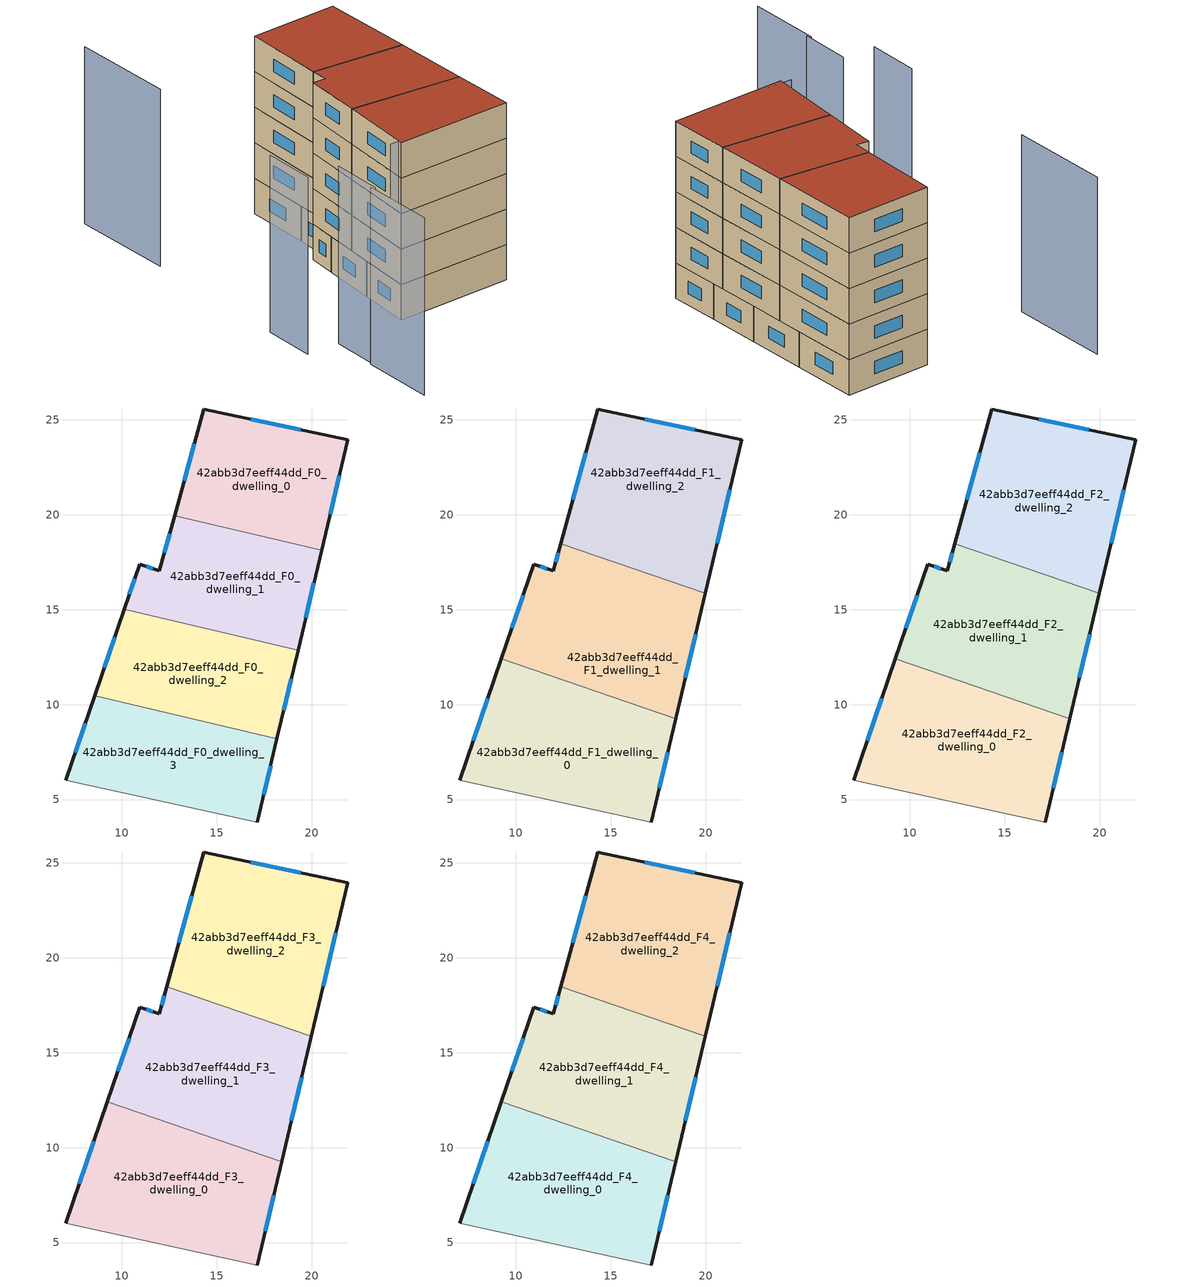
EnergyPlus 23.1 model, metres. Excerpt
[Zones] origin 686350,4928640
42abb3d7eeff44dd_F0_dwelling_0
 floor ground (EU_floor_Construction): 21.91,23.95 20.53,18.13 12.79,19.96 14.33,25.57 z0
 wall outside (EU_wall_Construction): 20.53,18.13 21.91,23.95 14.33,25.57 12.79,19.96 z0:3
 wall to 42abb3d7eeff44dd_F0_dwelling_1 (EU_wall_Construction): 12.79,19.96 20.53,18.13 z0:3
 window (EU_Window_Construction): 13.83,23.74 13.29,21.78 / 19.44,24.48 16.79,25.04 / 20.98,20.02 21.46,22.06 z0.98:2.02
42abb3d7eeff44dd_F0_dwelling_1
 floor ground (EU_floor_Construction): 20.53,18.13 19.29,12.87 10.14,15.04 10.95,17.39 11.99,17.04 12.79,19.96 z0
 wall outside (EU_wall_Construction): 19.29,12.87 20.53,18.13 / 12.79,19.96 11.99,17.04 10.95,17.39 10.14,15.04 z0:3
 wall to 42abb3d7eeff44dd_F0_dwelling_2 (EU_wall_Construction): 10.14,15.04 19.29,12.87 z0:3
 window (EU_Window_Construction): 19.69,14.58 20.13,16.42 / 10.68,16.62 10.4,15.8 / 11.65,17.15 11.28,17.28 / 12.53,19.01 12.25,17.99 z0.98:2.02
42abb3d7eeff44dd_F0_dwelling_2
 floor ground (EU_floor_Construction): 19.29,12.87 18.18,8.19 8.58,10.46 10.14,15.04 z0
 wall outside (EU_wall_Construction): 10.14,15.04 8.58,10.46 / 18.18,8.19 19.29,12.87 z0:3
 wall to 42abb3d7eeff44dd_F0_dwelling_3 (EU_wall_Construction): 8.58,10.46 18.18,8.19 z0:3
 window (EU_Window_Construction): 9.63,13.55 9.09,11.95 / 18.54,9.72 18.93,11.35 z0.98:2.02
42abb3d7eeff44dd_F0_dwelling_3
 floor ground (EU_floor_Construction): 18.18,8.19 17.15,3.82 7.06,6.01 8.58,10.46 z0
 wall outside (EU_wall_Construction): 8.58,10.46 7.06,6.01 / 17.15,3.82 18.18,8.19 z0:3
 wall adiabatic (EU_wall_Construction): 7.06,6.01 17.15,3.82 z0:3
 window (EU_Window_Construction): 8.08,9.02 7.55,7.46 / 17.48,5.24 17.84,6.77 z0.98:2.02
42abb3d7eeff44dd_F1_dwelling_0
 floor to 42abb3d7eeff44dd_F0_dwelling_3 (EU_floor_Construction): 18.18,8.19 17.15,3.82 7.06,6.01 8.58,10.46 z3
 floor to 42abb3d7eeff44dd_F0_dwelling_2 (EU_floor_Construction): 18.43,9.27 18.18,8.19 8.58,10.46 9.24,12.41 z3
 wall outside (EU_wall_Construction): 9.24,12.41 7.06,6.01 / 17.15,3.82 18.43,9.27 z3:6
 wall to 42abb3d7eeff44dd_F1_dwelling_1 (EU_wall_Construction): 18.43,9.27 9.24,12.41 z3:6
 wall adiabatic (EU_wall_Construction): 7.06,6.01 17.15,3.82 z3:6
 window (EU_Window_Construction): 8.53,10.33 7.77,8.09 / 17.56,5.59 18.02,7.5 z3.98:5.02
42abb3d7eeff44dd_F1_dwelling_1
 floor to 42abb3d7eeff44dd_F0_dwelling_1 (EU_floor_Construction): 19.99,15.86 19.29,12.87 10.14,15.04 10.95,17.39 11.99,17.04 12.38,18.47 z3
 floor to 42abb3d7eeff44dd_F0_dwelling_2 (EU_floor_Construction): 19.29,12.87 18.43,9.27 9.24,12.41 10.14,15.04 z3
 wall outside (EU_wall_Construction): 18.43,9.27 19.99,15.86 / 12.38,18.47 11.99,17.04 10.95,17.39 9.24,12.41 z3:6
 wall to 42abb3d7eeff44dd_F1_dwelling_2 (EU_wall_Construction): 19.99,15.86 12.38,18.47 z3:6
 window (EU_Window_Construction): 18.94,11.41 19.49,13.72 / 10.39,15.77 9.8,14.03 / 11.65,17.15 11.28,17.28 / 12.25,18.01 12.11,17.51 z3.98:5.02
42abb3d7eeff44dd_F1_dwelling_2
 floor to 42abb3d7eeff44dd_F0_dwelling_0 (EU_floor_Construction): 21.91,23.95 20.53,18.13 12.79,19.96 14.33,25.57 z3
 floor to 42abb3d7eeff44dd_F0_dwelling_1 (EU_floor_Construction): 20.53,18.13 19.99,15.86 12.38,18.47 12.79,19.96 z3
 wall outside (EU_wall_Construction): 19.99,15.86 21.91,23.95 14.33,25.57 12.38,18.47 z3:6
 window (EU_Window_Construction): 13.69,23.26 13.01,20.78 / 19.44,24.48 16.79,25.04 / 20.62,18.49 21.28,21.32 z3.98:5.02
42abb3d7eeff44dd_F2_dwelling_0
 floor to 42abb3d7eeff44dd_F1_dwelling_0 (EU_floor_Construction): 18.43,9.27 17.15,3.82 7.06,6.01 9.24,12.41 z6
 wall outside (EU_wall_Construction): 9.24,12.41 7.06,6.01 / 17.15,3.82 18.43,9.27 z6:9
 wall to 42abb3d7eeff44dd_F2_dwelling_1 (EU_wall_Construction): 18.43,9.27 9.24,12.41 z6:9
 wall adiabatic (EU_wall_Construction): 7.06,6.01 17.15,3.82 z6:9
 window (EU_Window_Construction): 8.53,10.33 7.77,8.09 / 17.56,5.59 18.02,7.5 z6.98:8.02
42abb3d7eeff44dd_F2_dwelling_1
 floor to 42abb3d7eeff44dd_F1_dwelling_1 (EU_floor_Construction): 19.99,15.86 18.43,9.27 9.24,12.41 10.95,17.39 11.99,17.04 12.38,18.47 z6
 wall outside (EU_wall_Construction): 18.43,9.27 19.99,15.86 / 12.38,18.47 11.99,17.04 10.95,17.39 9.24,12.41 z6:9
 wall to 42abb3d7eeff44dd_F2_dwelling_2 (EU_wall_Construction): 19.99,15.86 12.38,18.47 z6:9
 window (EU_Window_Construction): 18.94,11.41 19.49,13.72 / 10.39,15.77 9.8,14.03 / 11.65,17.15 11.28,17.28 / 12.25,18.01 12.11,17.51 z6.98:8.02
42abb3d7eeff44dd_F2_dwelling_2
 floor to 42abb3d7eeff44dd_F1_dwelling_2 (EU_floor_Construction): 21.91,23.95 19.99,15.86 12.38,18.47 14.33,25.57 z6
 wall outside (EU_wall_Construction): 19.99,15.86 21.91,23.95 14.33,25.57 12.38,18.47 z6:9
 window (EU_Window_Construction): 13.69,23.26 13.01,20.78 / 19.44,24.48 16.79,25.04 / 20.62,18.49 21.28,21.32 z6.98:8.02
42abb3d7eeff44dd_F3_dwelling_0
 floor to 42abb3d7eeff44dd_F2_dwelling_0 (EU_floor_Construction): 18.43,9.27 17.15,3.82 7.06,6.01 9.24,12.41 z9
 wall outside (EU_wall_Construction): 9.24,12.41 7.06,6.01 / 17.15,3.82 18.43,9.27 z9:12
 wall to 42abb3d7eeff44dd_F3_dwelling_1 (EU_wall_Construction): 18.43,9.27 9.24,12.41 z9:12
 wall adiabatic (EU_wall_Construction): 7.06,6.01 17.15,3.82 z9:12
 window (EU_Window_Construction): 8.53,10.33 7.77,8.09 / 17.56,5.59 18.02,7.5 z9.98:11.02
42abb3d7eeff44dd_F3_dwelling_1
 floor to 42abb3d7eeff44dd_F2_dwelling_1 (EU_floor_Construction): 19.99,15.86 18.43,9.27 9.24,12.41 10.95,17.39 11.99,17.04 12.38,18.47 z9
 wall outside (EU_wall_Construction): 18.43,9.27 19.99,15.86 / 12.38,18.47 11.99,17.04 10.95,17.39 9.24,12.41 z9:12
 wall to 42abb3d7eeff44dd_F3_dwelling_2 (EU_wall_Construction): 19.99,15.86 12.38,18.47 z9:12
 window (EU_Window_Construction): 18.94,11.41 19.49,13.72 / 10.39,15.77 9.8,14.03 / 11.65,17.15 11.28,17.28 / 12.25,18.01 12.11,17.51 z9.98:11.02
42abb3d7eeff44dd_F3_dwelling_2
 floor to 42abb3d7eeff44dd_F2_dwelling_2 (EU_floor_Construction): 21.91,23.95 19.99,15.86 12.38,18.47 14.33,25.57 z9
 wall outside (EU_wall_Construction): 19.99,15.86 21.91,23.95 14.33,25.57 12.38,18.47 z9:12
 window (EU_Window_Construction): 13.69,23.26 13.01,20.78 / 19.44,24.48 16.79,25.04 / 20.62,18.49 21.28,21.32 z9.98:11.02
42abb3d7eeff44dd_F4_dwelling_0
 floor to 42abb3d7eeff44dd_F3_dwelling_0 (EU_floor_Construction): 18.43,9.27 17.15,3.82 7.06,6.01 9.24,12.41 z12
 wall outside (EU_wall_Construction): 9.24,12.41 7.06,6.01 / 17.15,3.82 18.43,9.27 z12:15
 wall to 42abb3d7eeff44dd_F4_dwelling_1 (EU_wall_Construction): 18.43,9.27 9.24,12.41 z12:15
 wall adiabatic (EU_wall_Construction): 7.06,6.01 17.15,3.82 z12:15
 window (EU_Window_Construction): 8.53,10.33 7.77,8.09 / 17.56,5.59 18.02,7.5 z12.98:14.02
 roof outside (EU_roof_Construction): 17.15,3.82 18.43,9.27 9.24,12.41 7.06,6.01 z15
42abb3d7eeff44dd_F4_dwelling_1
 floor to 42abb3d7eeff44dd_F3_dwelling_1 (EU_floor_Construction): 19.99,15.86 18.43,9.27 9.24,12.41 10.95,17.39 11.99,17.04 12.38,18.47 z12
 wall outside (EU_wall_Construction): 18.43,9.27 19.99,15.86 / 12.38,18.47 11.99,17.04 10.95,17.39 9.24,12.41 z12:15
 wall to 42abb3d7eeff44dd_F4_dwelling_2 (EU_wall_Construction): 19.99,15.86 12.38,18.47 z12:15
 window (EU_Window_Construction): 18.94,11.41 19.49,13.72 / 10.39,15.77 9.8,14.03 / 11.65,17.15 11.28,17.28 / 12.25,18.01 12.11,17.51 z12.98:14.02
 roof outside (EU_roof_Construction): 18.43,9.27 19.99,15.86 12.38,18.47 11.99,17.04 10.95,17.39 9.24,12.41 z15
42abb3d7eeff44dd_F4_dwelling_2
 floor to 42abb3d7eeff44dd_F3_dwelling_2 (EU_floor_Construction): 21.91,23.95 19.99,15.86 12.38,18.47 14.33,25.57 z12
 wall outside (EU_wall_Construction): 19.99,15.86 21.91,23.95 14.33,25.57 12.38,18.47 z12:15
 window (EU_Window_Construction): 13.69,23.26 13.01,20.78 / 19.44,24.48 16.79,25.04 / 20.62,18.49 21.28,21.32 z12.98:14.02
 roof outside (EU_roof_Construction): 19.99,15.86 21.91,23.95 14.33,25.57 12.38,18.47 z15
shading: 6.41,6.55 17.15,3.82 / -0.17,3.37 -1.73,-2.93 / 1.1,7.38 -0.06,3.03 / -0.57,12.62 -1.77,8.15 / 5.19,34.67 3.06,25.85 z0:15
[Building]
EU S2 Campaign: North Axis=0; Terrain=City; Solar Distribution=FullExterior
[Site:Location]
Bologna: Latitude=44.5; Longitude=11.25; Time Zone=1; Elevation=37
[SizingPeriod:WeatherFileDays]
AnnualSizingPeriod: Begin Month=1; Begin Day of Month=1; End Month=12; End Day of Month=31; Day of Week for Start Day=Monday; Use Weather File Daylight Saving Period=No; Use Weather File Rain and Snow Indicators=No
[MATERIAL]
EU_InternalMass_Material: Roughness=MediumRough; Thickness=0.1; Conductivity=1; Density=1800; Specific Heat=900; Thermal Absorptance=0.9; Solar Absorptance=0.7; Visible Absorptance=0.7
[MATERIAL:NOMASS] Roughness=MediumRough; Thermal Absorptance=0.9; Solar Absorptance=0.7; Visible Absorptance=0.7
Name | Thermal Resistance
EU_wall_NoMass | 0.905828
EU_roof_NoMass | 0.37593
EU_floor_NoMass | 0.67114
[WINDOWMATERIAL:SIMPLEGLAZINGSYSTEM]
EU_Window_SimpleGlazing: UFactor=4.52486; Solar Heat Gain Coefficient=0.85; Visible Transmittance=0.85
[CONSTRUCTION]
EU_wall_Construction: EU_wall_NoMass
EU_roof_Construction: EU_roof_NoMass
EU_floor_Construction: EU_floor_NoMass
EU_InternalMass_Construction: EU_InternalMass_Material
EU_Window_Construction: EU_Window_SimpleGlazing
[ZONE] Type=1; Multiplier=1; Ceiling Height=autocalculate; Floor Area=autocalculate; Part of Total Floor Area=Yes
Name | Volume
42abb3d7eeff44dd_F0_dwelling_0 | 138.952
42abb3d7eeff44dd_F1_dwelling_0; 42abb3d7eeff44dd_F2_dwelling_0; 42abb3d7eeff44dd_F3_dwelling_0; 42abb3d7eeff44dd_F4_dwelling_0 | 185.257
42abb3d7eeff44dd_F0_dwelling_1 | 138.947
42abb3d7eeff44dd_F1_dwelling_1; 42abb3d7eeff44dd_F2_dwelling_1; 42abb3d7eeff44dd_F3_dwelling_1; 42abb3d7eeff44dd_F4_dwelling_1 | 185.258
42abb3d7eeff44dd_F0_dwelling_2 | 138.946
42abb3d7eeff44dd_F1_dwelling_2; 42abb3d7eeff44dd_F2_dwelling_2; 42abb3d7eeff44dd_F3_dwelling_2; 42abb3d7eeff44dd_F4_dwelling_2 | 185.277
42abb3d7eeff44dd_F0_dwelling_3 | 138.944
[INTERNALMASS] Construction=EU_InternalMass_Construction
Name | Zone or ZoneList | Surface Area
42abb3d7eeff44dd_F0_dwelling_0_EU_InternalMass | 42abb3d7eeff44dd_F0_dwelling_0 | 46.3175
42abb3d7eeff44dd_F0_dwelling_1_EU_InternalMass | 42abb3d7eeff44dd_F0_dwelling_1 | 46.3157
42abb3d7eeff44dd_F0_dwelling_2_EU_InternalMass | 42abb3d7eeff44dd_F0_dwelling_2 | 46.315
42abb3d7eeff44dd_F0_dwelling_3_EU_InternalMass | 42abb3d7eeff44dd_F0_dwelling_3 | 46.3147
42abb3d7eeff44dd_F1_dwelling_0_EU_InternalMass | 42abb3d7eeff44dd_F1_dwelling_0 | 61.7524
42abb3d7eeff44dd_F1_dwelling_1_EU_InternalMass | 42abb3d7eeff44dd_F1_dwelling_1 | 61.7525
42abb3d7eeff44dd_F1_dwelling_2_EU_InternalMass | 42abb3d7eeff44dd_F1_dwelling_2 | 61.7592
42abb3d7eeff44dd_F2_dwelling_0_EU_InternalMass | 42abb3d7eeff44dd_F2_dwelling_0 | 61.7524
42abb3d7eeff44dd_F2_dwelling_1_EU_InternalMass | 42abb3d7eeff44dd_F2_dwelling_1 | 61.7525
42abb3d7eeff44dd_F2_dwelling_2_EU_InternalMass | 42abb3d7eeff44dd_F2_dwelling_2 | 61.7592
42abb3d7eeff44dd_F3_dwelling_0_EU_InternalMass | 42abb3d7eeff44dd_F3_dwelling_0 | 61.7524
42abb3d7eeff44dd_F3_dwelling_1_EU_InternalMass | 42abb3d7eeff44dd_F3_dwelling_1 | 61.7525
42abb3d7eeff44dd_F3_dwelling_2_EU_InternalMass | 42abb3d7eeff44dd_F3_dwelling_2 | 61.7592
42abb3d7eeff44dd_F4_dwelling_0_EU_InternalMass | 42abb3d7eeff44dd_F4_dwelling_0 | 61.7524
42abb3d7eeff44dd_F4_dwelling_1_EU_InternalMass | 42abb3d7eeff44dd_F4_dwelling_1 | 61.7525
42abb3d7eeff44dd_F4_dwelling_2_EU_InternalMass | 42abb3d7eeff44dd_F4_dwelling_2 | 61.7592
[OTHEREQUIPMENT] Fuel Type=Electricity; Design Level Calculation Method=Watts/Area; Power per Zone Floor Area=1; Fraction Latent=0; Fraction Radiant=0; Fraction Lost=0; Carbon Dioxide Generation Rate=0; EndUse Subcategory=EU_Step8_InternalGains
Name | Zone or ZoneList or Space or SpaceList | Schedule
EU_Step8_InternalGain_42abb3d7eeff44dd_F0_dwelling_0_f000 | 42abb3d7eeff44dd_F0_dwelling_0 | EU_Step8_GainSchedule_42abb3d7eeff44dd_F0_dwelling_0_f000
EU_Step8_InternalGain_42abb3d7eeff44dd_F0_dwelling_1_f000 | 42abb3d7eeff44dd_F0_dwelling_1 | EU_Step8_GainSchedule_42abb3d7eeff44dd_F0_dwelling_1_f000
EU_Step8_InternalGain_42abb3d7eeff44dd_F0_dwelling_2_f000 | 42abb3d7eeff44dd_F0_dwelling_2 | EU_Step8_GainSchedule_42abb3d7eeff44dd_F0_dwelling_2_f000
EU_Step8_InternalGain_42abb3d7eeff44dd_F0_dwelling_3_f000 | 42abb3d7eeff44dd_F0_dwelling_3 | EU_Step8_GainSchedule_42abb3d7eeff44dd_F0_dwelling_3_f000
EU_Step8_InternalGain_42abb3d7eeff44dd_F1_dwelling_0_f000 | 42abb3d7eeff44dd_F1_dwelling_0 | EU_Step8_GainSchedule_42abb3d7eeff44dd_F1_dwelling_0_f000
EU_Step8_InternalGain_42abb3d7eeff44dd_F1_dwelling_1_f000 | 42abb3d7eeff44dd_F1_dwelling_1 | EU_Step8_GainSchedule_42abb3d7eeff44dd_F1_dwelling_1_f000
EU_Step8_InternalGain_42abb3d7eeff44dd_F1_dwelling_2_f000 | 42abb3d7eeff44dd_F1_dwelling_2 | EU_Step8_GainSchedule_42abb3d7eeff44dd_F1_dwelling_2_f000
EU_Step8_InternalGain_42abb3d7eeff44dd_F2_dwelling_0_f000 | 42abb3d7eeff44dd_F2_dwelling_0 | EU_Step8_GainSchedule_42abb3d7eeff44dd_F2_dwelling_0_f000
EU_Step8_InternalGain_42abb3d7eeff44dd_F2_dwelling_1_f000 | 42abb3d7eeff44dd_F2_dwelling_1 | EU_Step8_GainSchedule_42abb3d7eeff44dd_F2_dwelling_1_f000
EU_Step8_InternalGain_42abb3d7eeff44dd_F2_dwelling_2_f000 | 42abb3d7eeff44dd_F2_dwelling_2 | EU_Step8_GainSchedule_42abb3d7eeff44dd_F2_dwelling_2_f000
EU_Step8_InternalGain_42abb3d7eeff44dd_F3_dwelling_0_f000 | 42abb3d7eeff44dd_F3_dwelling_0 | EU_Step8_GainSchedule_42abb3d7eeff44dd_F3_dwelling_0_f000
EU_Step8_InternalGain_42abb3d7eeff44dd_F3_dwelling_1_f000 | 42abb3d7eeff44dd_F3_dwelling_1 | EU_Step8_GainSchedule_42abb3d7eeff44dd_F3_dwelling_1_f000
EU_Step8_InternalGain_42abb3d7eeff44dd_F3_dwelling_2_f000 | 42abb3d7eeff44dd_F3_dwelling_2 | EU_Step8_GainSchedule_42abb3d7eeff44dd_F3_dwelling_2_f000
EU_Step8_InternalGain_42abb3d7eeff44dd_F4_dwelling_0_f000 | 42abb3d7eeff44dd_F4_dwelling_0 | EU_Step8_GainSchedule_42abb3d7eeff44dd_F4_dwelling_0_f000
EU_Step8_InternalGain_42abb3d7eeff44dd_F4_dwelling_1_f000 | 42abb3d7eeff44dd_F4_dwelling_1 | EU_Step8_GainSchedule_42abb3d7eeff44dd_F4_dwelling_1_f000
EU_Step8_InternalGain_42abb3d7eeff44dd_F4_dwelling_2_f000 | 42abb3d7eeff44dd_F4_dwelling_2 | EU_Step8_GainSchedule_42abb3d7eeff44dd_F4_dwelling_2_f000
[ZONEVENTILATION:DESIGNFLOWRATE] Schedule=EU_AlwaysOn; Design Flow Rate Calculation Method=AirChanges/Hour; Air Changes per Hour=0.73129; Ventilation Type=Natural; Fan Pressure Rise=0; Fan Total Efficiency=1; Constant Term Coefficient=1; Temperature Term Coefficient=0; Velocity Term Coefficient=0; Velocity Squared Term Coefficient=0; Minimum Indoor Temperature=-100; Maximum Indoor Temperature=100; Delta Temperature=-100; Minimum Outdoor Temperature=-100; Maximum Outdoor Temperature=100; Maximum Wind Speed=40
Name | Zone or ZoneList or Space or SpaceList
EU_ConstantAir_42abb3d7eeff44dd_F0_dwelling_0 | 42abb3d7eeff44dd_F0_dwelling_0
EU_ConstantAir_42abb3d7eeff44dd_F0_dwelling_1 | 42abb3d7eeff44dd_F0_dwelling_1
EU_ConstantAir_42abb3d7eeff44dd_F0_dwelling_2 | 42abb3d7eeff44dd_F0_dwelling_2
EU_ConstantAir_42abb3d7eeff44dd_F0_dwelling_3 | 42abb3d7eeff44dd_F0_dwelling_3
EU_ConstantAir_42abb3d7eeff44dd_F1_dwelling_0 | 42abb3d7eeff44dd_F1_dwelling_0
EU_ConstantAir_42abb3d7eeff44dd_F1_dwelling_1 | 42abb3d7eeff44dd_F1_dwelling_1
EU_ConstantAir_42abb3d7eeff44dd_F1_dwelling_2 | 42abb3d7eeff44dd_F1_dwelling_2
EU_ConstantAir_42abb3d7eeff44dd_F2_dwelling_0 | 42abb3d7eeff44dd_F2_dwelling_0
EU_ConstantAir_42abb3d7eeff44dd_F2_dwelling_1 | 42abb3d7eeff44dd_F2_dwelling_1
EU_ConstantAir_42abb3d7eeff44dd_F2_dwelling_2 | 42abb3d7eeff44dd_F2_dwelling_2
EU_ConstantAir_42abb3d7eeff44dd_F3_dwelling_0 | 42abb3d7eeff44dd_F3_dwelling_0
EU_ConstantAir_42abb3d7eeff44dd_F3_dwelling_1 | 42abb3d7eeff44dd_F3_dwelling_1
EU_ConstantAir_42abb3d7eeff44dd_F3_dwelling_2 | 42abb3d7eeff44dd_F3_dwelling_2
EU_ConstantAir_42abb3d7eeff44dd_F4_dwelling_0 | 42abb3d7eeff44dd_F4_dwelling_0
EU_ConstantAir_42abb3d7eeff44dd_F4_dwelling_1 | 42abb3d7eeff44dd_F4_dwelling_1
EU_ConstantAir_42abb3d7eeff44dd_F4_dwelling_2 | 42abb3d7eeff44dd_F4_dwelling_2
[HVACTEMPLATE:THERMOSTAT] Constant Heating Setpoint=20; Constant Cooling Setpoint=50
EU_HeatOnly_42abb3d7eeff44dd_F0_dwelling_0; EU_HeatOnly_42abb3d7eeff44dd_F0_dwelling_1; EU_HeatOnly_42abb3d7eeff44dd_F0_dwelling_2; EU_HeatOnly_42abb3d7eeff44dd_F0_dwelling_3; EU_HeatOnly_42abb3d7eeff44dd_F1_dwelling_0; EU_HeatOnly_42abb3d7eeff44dd_F1_dwelling_1; EU_HeatOnly_42abb3d7eeff44dd_F1_dwelling_2; EU_HeatOnly_42abb3d7eeff44dd_F2_dwelling_0; EU_HeatOnly_42abb3d7eeff44dd_F2_dwelling_1; EU_HeatOnly_42abb3d7eeff44dd_F2_dwelling_2; EU_HeatOnly_42abb3d7eeff44dd_F3_dwelling_0; EU_HeatOnly_42abb3d7eeff44dd_F3_dwelling_1; EU_HeatOnly_42abb3d7eeff44dd_F3_dwelling_2; EU_HeatOnly_42abb3d7eeff44dd_F4_dwelling_0; EU_HeatOnly_42abb3d7eeff44dd_F4_dwelling_1; EU_HeatOnly_42abb3d7eeff44dd_F4_dwelling_2
[HVACTEMPLATE:ZONE:IDEALLOADSAIRSYSTEM] System Availability Schedule=EU_AlwaysOn; Maximum Heating Supply Air Temperature=50; Minimum Cooling Supply Air Temperature=13; Maximum Heating Supply Air Humidity Ratio=0.0156; Minimum Cooling Supply Air Humidity Ratio=0.0077; Heating Limit=NoLimit; Cooling Limit=NoLimit; Heating Availability Schedule=EU_AlwaysOn; Cooling Availability Schedule=EU_CoolingOff; Dehumidification Control Type=ConstantSensibleHeatRatio; Cooling Sensible Heat Ratio=0.7; Dehumidification Setpoint=60; Humidification Control Type=None; Humidification Setpoint=30; Outdoor Air Method=None; Outdoor Air Flow Rate per Person=0.00944; Outdoor Air Flow Rate per Zone Floor Area=0; Outdoor Air Flow Rate per Zone=0; Demand Controlled Ventilation Type=None; Outdoor Air Economizer Type=NoEconomizer; Heat Recovery Type=None; Sensible Heat Recovery Effectiveness=0.7; Latent Heat Recovery Effectiveness=0.65
Name | Template Thermostat
42abb3d7eeff44dd_F0_dwelling_0 | EU_HeatOnly_42abb3d7eeff44dd_F0_dwelling_0
42abb3d7eeff44dd_F0_dwelling_1 | EU_HeatOnly_42abb3d7eeff44dd_F0_dwelling_1
42abb3d7eeff44dd_F0_dwelling_2 | EU_HeatOnly_42abb3d7eeff44dd_F0_dwelling_2
42abb3d7eeff44dd_F0_dwelling_3 | EU_HeatOnly_42abb3d7eeff44dd_F0_dwelling_3
42abb3d7eeff44dd_F1_dwelling_0 | EU_HeatOnly_42abb3d7eeff44dd_F1_dwelling_0
42abb3d7eeff44dd_F1_dwelling_1 | EU_HeatOnly_42abb3d7eeff44dd_F1_dwelling_1
42abb3d7eeff44dd_F1_dwelling_2 | EU_HeatOnly_42abb3d7eeff44dd_F1_dwelling_2
42abb3d7eeff44dd_F2_dwelling_0 | EU_HeatOnly_42abb3d7eeff44dd_F2_dwelling_0
42abb3d7eeff44dd_F2_dwelling_1 | EU_HeatOnly_42abb3d7eeff44dd_F2_dwelling_1
42abb3d7eeff44dd_F2_dwelling_2 | EU_HeatOnly_42abb3d7eeff44dd_F2_dwelling_2
42abb3d7eeff44dd_F3_dwelling_0 | EU_HeatOnly_42abb3d7eeff44dd_F3_dwelling_0
42abb3d7eeff44dd_F3_dwelling_1 | EU_HeatOnly_42abb3d7eeff44dd_F3_dwelling_1
42abb3d7eeff44dd_F3_dwelling_2 | EU_HeatOnly_42abb3d7eeff44dd_F3_dwelling_2
42abb3d7eeff44dd_F4_dwelling_0 | EU_HeatOnly_42abb3d7eeff44dd_F4_dwelling_0
42abb3d7eeff44dd_F4_dwelling_1 | EU_HeatOnly_42abb3d7eeff44dd_F4_dwelling_1
42abb3d7eeff44dd_F4_dwelling_2 | EU_HeatOnly_42abb3d7eeff44dd_F4_dwelling_2
[SIZING:ZONE] Zone Cooling Design Supply Air Temperature Input Method=SupplyAirTemperature; Zone Cooling Design Supply Air Temperature=13; Zone Heating Design Supply Air Temperature Input Method=SupplyAirTemperature; Zone Heating Design Supply Air Temperature=50; Zone Cooling Design Supply Air Humidity Ratio=0.008; Zone Heating Design Supply Air Humidity Ratio=0.008; Cooling Design Air Flow Method=DesignDay; Cooling Design Air Flow Rate=0; Cooling Minimum Air Flow per Zone Floor Area=0.000762; Cooling Minimum Air Flow=0; Cooling Minimum Air Flow Fraction=0.2; Heating Design Air Flow Method=DesignDay; Heating Design Air Flow Rate=0; Heating Maximum Air Flow per Zone Floor Area=0.002032; Heating Maximum Air Flow=0.141576; Heating Maximum Air Flow Fraction=0.3; Account for Dedicated Outdoor Air System=No; Dedicated Outdoor Air System Control Strategy=NeutralSupplyAir; Dedicated Outdoor Air Low Setpoint Temperature for Design=autosize; Dedicated Outdoor Air High Setpoint Temperature for Design=autosize; Zone Load Sizing Method=Sensible Load Only No Latent Load; Zone Latent Cooling Design Supply Air Humidity Ratio Input Method=HumidityRatioDifference; Zone Cooling Design Supply Air Humidity Ratio Difference=0.005; Zone Latent Heating Design Supply Air Humidity Ratio Input Method=HumidityRatioDifference; Zone Humidification Design Supply Air Humidity Ratio Difference=0.005
42abb3d7eeff44dd_F0_dwelling_0; 42abb3d7eeff44dd_F0_dwelling_1; 42abb3d7eeff44dd_F0_dwelling_2; 42abb3d7eeff44dd_F0_dwelling_3; 42abb3d7eeff44dd_F1_dwelling_0; 42abb3d7eeff44dd_F1_dwelling_1; 42abb3d7eeff44dd_F1_dwelling_2; 42abb3d7eeff44dd_F2_dwelling_0; 42abb3d7eeff44dd_F2_dwelling_1; 42abb3d7eeff44dd_F2_dwelling_2; 42abb3d7eeff44dd_F3_dwelling_0; 42abb3d7eeff44dd_F3_dwelling_1; 42abb3d7eeff44dd_F3_dwelling_2; 42abb3d7eeff44dd_F4_dwelling_0; 42abb3d7eeff44dd_F4_dwelling_1; 42abb3d7eeff44dd_F4_dwelling_2
[SCHEDULE:CONSTANT]
Name | Hourly Value
EU_AlwaysOn | 1
EU_CoolingOff | 0
[SCHEDULE:FILE] Column Number=1; Rows to Skip at Top=0; Number of Hours of Data=8760; Column Separator=Comma; Interpolate to Timestep=No; Minutes per Item=60; Adjust Schedule for Daylight Savings=Yes
Name | File
EU_Step8_GainSchedule_42abb3d7eeff44dd_F0_dwelling_0_f000 | ../../schedules/42abb3d7eeff44dd/42abb3d7eeff44dd_F0_dwelling_0_f000_gain.csv
EU_Step8_GainSchedule_42abb3d7eeff44dd_F0_dwelling_1_f000 | ../../schedules/42abb3d7eeff44dd/42abb3d7eeff44dd_F0_dwelling_1_f000_gain.csv
EU_Step8_GainSchedule_42abb3d7eeff44dd_F0_dwelling_2_f000 | ../../schedules/42abb3d7eeff44dd/42abb3d7eeff44dd_F0_dwelling_2_f000_gain.csv
EU_Step8_GainSchedule_42abb3d7eeff44dd_F0_dwelling_3_f000 | ../../schedules/42abb3d7eeff44dd/42abb3d7eeff44dd_F0_dwelling_3_f000_gain.csv
EU_Step8_GainSchedule_42abb3d7eeff44dd_F1_dwelling_0_f000 | ../../schedules/42abb3d7eeff44dd/42abb3d7eeff44dd_F1_dwelling_0_f000_gain.csv
EU_Step8_GainSchedule_42abb3d7eeff44dd_F1_dwelling_1_f000 | ../../schedules/42abb3d7eeff44dd/42abb3d7eeff44dd_F1_dwelling_1_f000_gain.csv
EU_Step8_GainSchedule_42abb3d7eeff44dd_F1_dwelling_2_f000 | ../../schedules/42abb3d7eeff44dd/42abb3d7eeff44dd_F1_dwelling_2_f000_gain.csv
EU_Step8_GainSchedule_42abb3d7eeff44dd_F2_dwelling_0_f000 | ../../schedules/42abb3d7eeff44dd/42abb3d7eeff44dd_F2_dwelling_0_f000_gain.csv
EU_Step8_GainSchedule_42abb3d7eeff44dd_F2_dwelling_1_f000 | ../../schedules/42abb3d7eeff44dd/42abb3d7eeff44dd_F2_dwelling_1_f000_gain.csv
EU_Step8_GainSchedule_42abb3d7eeff44dd_F2_dwelling_2_f000 | ../../schedules/42abb3d7eeff44dd/42abb3d7eeff44dd_F2_dwelling_2_f000_gain.csv
EU_Step8_GainSchedule_42abb3d7eeff44dd_F3_dwelling_0_f000 | ../../schedules/42abb3d7eeff44dd/42abb3d7eeff44dd_F3_dwelling_0_f000_gain.csv
EU_Step8_GainSchedule_42abb3d7eeff44dd_F3_dwelling_1_f000 | ../../schedules/42abb3d7eeff44dd/42abb3d7eeff44dd_F3_dwelling_1_f000_gain.csv
EU_Step8_GainSchedule_42abb3d7eeff44dd_F3_dwelling_2_f000 | ../../schedules/42abb3d7eeff44dd/42abb3d7eeff44dd_F3_dwelling_2_f000_gain.csv
EU_Step8_GainSchedule_42abb3d7eeff44dd_F4_dwelling_0_f000 | ../../schedules/42abb3d7eeff44dd/42abb3d7eeff44dd_F4_dwelling_0_f000_gain.csv
EU_Step8_GainSchedule_42abb3d7eeff44dd_F4_dwelling_1_f000 | ../../schedules/42abb3d7eeff44dd/42abb3d7eeff44dd_F4_dwelling_1_f000_gain.csv
EU_Step8_GainSchedule_42abb3d7eeff44dd_F4_dwelling_2_f000 | ../../schedules/42abb3d7eeff44dd/42abb3d7eeff44dd_F4_dwelling_2_f000_gain.csv
